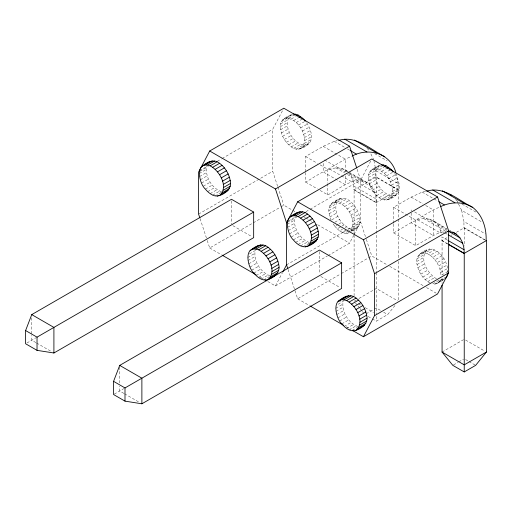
<?xml version="1.0" encoding="UTF-8"?>
<svg xmlns="http://www.w3.org/2000/svg" width="512" height="512" viewBox="0 0 512 512"><rect width="100%" height="100%" fill="white"/><g stroke="black" fill="none" stroke-linecap="round" stroke-linejoin="round"><path stroke-width="0.38" stroke-dasharray="2.56 1.92" d="M221.459 191.757C211.494 188.09 204.474 176.006 206.874 165.562M269.952 275.738C259.846 272.006 252.602 259.526 255.552 248.966M306.669 122.816C310.317 128.205 312.992 135.398 310.451 141.786C306.157 147.245 297.498 152.218 291.187 146.886C284.896 142.163 280.646 134.598 280.333 126.694C279.738 119.616 287.206 116.378 292.634 114.253M307.488 144.781C294.214 147.661 280.39 123.808 291.27 114.611M309.434 242.541C299.674 239.008 293.274 227.725 294.451 217.517L288.218 221.12M300.563 148.781C311.443 139.584 297.619 115.731 284.339 118.611M331.13 220.243C328.954 215.187 327.283 208.467 331.13 203.789C336.166 199.802 343.277 195.386 349.133 200.486C358.554 207.04 366.835 226.906 351.13 231.565M355.974 228.762C342.701 231.642 328.877 207.789 339.757 198.592M357.92 326.528C347.814 322.79 340.57 310.31 343.52 299.75M357.67 227.565L350.746 231.565C357.702 220.403 346.253 200.486 332.826 202.592M394.637 173.606C398.285 178.995 400.966 186.189 398.419 192.57C394.125 198.035 385.466 203.008 379.155 197.67C372.87 192.954 368.614 185.382 368.301 177.485C367.706 170.4 375.174 167.168 380.602 165.043M395.456 195.571C382.182 198.451 368.358 174.592 379.238 165.402M388.531 199.571C399.411 190.374 385.587 166.515 372.307 169.402M430.176 283.117C423.155 279.501 418.56 272.147 417.05 264.531C414.874 256.979 421.203 251.584 427.725 249.382C439.949 247.328 448.71 262.707 447.757 273.536M436.467 278.752C427.354 273.677 418.31 257.722 427.725 249.382M443.264 279.731L439.578 279.942L432.653 283.942C436.211 284.838 439.936 282.406 440.57 278.803M277.645 186.355L272.71 171.29L272.71 129.299L283.443 108.915M267.846 281.555L275.462 285.952L282.496 272.595M370.675 161.107L360.678 180.083L360.678 222.074L366.106 238.65M328.102 255.558L349.574 243.162L353.651 235.43M354.016 234.726L360.678 222.074L348.211 229.274M372.23 318.829L376.262 321.158L387.693 314.56L395.014 305.491M282.643 119.808L289.574 115.808M286.394 118.074L293.318 114.074M281.376 121.606L288.307 117.613M288.704 118.221L294.246 115.021M199.552 170.726L206.477 166.733M280.595 123.942L287.52 119.942M199.981 171.29L208.294 166.49M217.299 161.286L221.453 158.893M222.144 158.49L272.71 129.299M291.187 119.046L295.341 116.646M199.29 173.485L206.214 169.485M280.333 126.694L287.258 122.701M293.722 120.506L299.258 117.306M199.552 176.55L206.477 172.55M280.595 129.76L287.52 125.76M296.198 122.547L302.432 118.944M200.333 179.782L207.264 175.789M281.376 132.998L288.307 128.998M298.515 125.075L305.44 121.075M201.6 183.053L208.531 179.053M282.643 136.262L289.574 132.262M300.563 127.974L307.488 123.974M203.296 186.202L210.227 182.202M284.339 139.411L291.27 135.418M302.259 131.13L309.184 127.13M205.35 189.107L212.275 185.107M286.394 142.317L293.318 138.317M303.526 134.394L310.451 130.394M207.661 191.635L214.592 187.635M288.704 144.845L295.635 140.845M304.307 137.632L311.238 133.632M210.144 193.677L217.069 189.677M291.187 146.886L298.112 142.886M304.576 140.691L311.501 136.698M212.678 195.136L219.603 191.136M293.722 148.346L300.646 144.346M304.307 143.45L311.238 139.45M215.155 195.962L221.389 192.358M296.198 149.171L303.123 145.171M303.526 145.779L310.451 141.786M298.515 149.318L305.44 145.318M302.259 147.584L309.184 143.584M198.592 214.08L272.71 171.29M305.613 171.686L305.613 156.493L323.187 146.342L334.227 141.312L337.242 140.704M26.963 342.963L35.891 337.805M305.613 172.486L305.613 182.086C317.914 175.494 333.965 161.184 348.237 171.686M320.16 164.89L327.776 169.286L345.357 159.142L351.565 156.307M207.232 240.448L209.696 247.981L252.646 223.187M253.338 222.79L280.352 207.194M281.043 206.79L283.814 205.19L296.275 212.384M320.16 190.483L327.776 194.88C339.763 189.024 354.144 174.931 368.326 183.283C374.125 187.853 376.397 195.52 376.096 202.682L353.933 189.882C354.086 183.571 352.614 176.531 347.789 172.134M370.618 170.592L377.542 166.598M374.362 168.864L381.286 164.864M369.35 172.397L376.275 168.397M376.678 169.011L382.214 165.811M368.563 174.726L375.488 170.726M287.258 222.477L296.954 216.877M305.958 211.68L309.421 209.677M310.112 209.28L360.678 180.083L356.979 168.781M379.155 169.83L384.698 166.63M287.258 224.275L294.182 220.275M368.301 177.485L375.226 173.485M381.69 171.296L387.232 168.096M287.52 227.341L294.451 223.341M368.563 180.55L375.488 176.55M353.933 189.882L376.262 176.986L398.432 189.786L398.432 218.451M331.13 203.789L338.061 199.789M384.166 173.338L389.709 170.138M334.88 202.054L341.805 198.054M329.862 205.594L336.794 201.594M337.19 202.202L344.122 198.202M288.307 230.573L295.232 226.573M369.35 183.782L376.275 179.782M249.427 253.914L254.963 250.714M329.082 207.923L336.006 203.923M386.483 175.859L393.408 171.859M339.674 203.027L346.598 199.027M247.776 257.466L254.701 253.472M328.819 210.682L335.744 206.682M289.574 233.837L296.499 229.843M370.618 187.053L377.542 183.053M342.208 204.486L349.133 200.486M388.531 178.765L395.456 174.765M248.038 260.531L254.963 256.531M329.082 213.741L336.006 209.741M291.27 236.992L298.195 232.992M372.307 190.202L379.238 186.202M344.685 206.528L351.61 202.528M390.227 181.92L397.152 177.92M248.826 263.77L255.75 259.77M329.862 216.979L336.794 212.979M293.318 239.898L300.243 235.898M374.362 193.107L381.286 189.107M347.002 209.056L353.926 205.056M391.494 185.184L398.419 181.184M250.086 267.034L257.018 263.034M331.827 219.84L338.061 216.243M295.635 242.426L302.56 238.426M376.678 195.635L383.603 191.635M349.05 211.955L355.974 207.962M392.275 188.422L399.206 184.422M251.782 270.189L258.714 266.189M334.906 222.195L339.757 219.398M298.112 244.461L305.037 240.461M379.155 197.67L386.08 193.677M350.746 215.11L357.67 211.11M392.544 191.482L399.469 187.482M300.646 245.926L307.571 241.926M381.69 199.136L388.614 195.136M253.837 273.088L260.762 269.088M333.235 223.974L334.88 226.298L338.342 224.301M339.034 223.898L341.805 222.304M376.096 202.682L398.432 189.786M392.275 194.24L399.206 190.24M352.013 218.381L358.938 214.381M303.123 246.746L309.357 243.149M384.166 199.962L391.091 195.962M391.494 196.57L398.419 192.57M386.483 200.102L393.408 196.109M256.154 275.616L263.078 271.616M334.88 226.298L337.19 228.826L341.35 226.426M342.042 226.029L344.122 224.826M390.227 198.374L397.152 194.374M352.794 221.613L359.725 217.613M258.63 277.658L265.555 273.658M337.19 228.826L339.674 230.867L342.445 229.267M345.216 227.667L346.598 226.867M353.062 224.678L359.987 220.678M261.165 279.117L268.09 275.117M339.674 230.867L342.208 232.326L347.053 229.53M347.75 229.133L349.133 228.333M286.566 264.864L345.44 230.874M352.794 227.43L359.725 223.437M263.642 279.942L269.184 276.742M342.208 232.326L344.685 233.152L348.838 230.752M349.536 230.355L351.61 229.152M352.013 229.766L358.938 225.766M344.685 233.152L347.002 233.299L349.773 231.699M350.464 231.296L353.926 229.299M393.581 223.277L393.581 207.277L411.162 197.133L422.195 192.102L425.965 191.341M275.462 285.952L327.411 255.955M114.253 394.144L123.859 388.595M393.581 224.077L393.581 232.877C403.475 227.917 412.39 219.91 423.731 218.554C432.493 218.189 439.155 224.915 446.598 228.474M393.581 207.277L415.75 220.077L433.325 209.926L439.533 207.098M288.045 269.389L297.664 298.771L340.614 273.978M341.306 273.574L371.782 255.981L387.014 264.774M393.581 232.877L415.75 245.67L433.325 235.52L439.75 232.595L445.894 231.347M447.443 240.141L441.901 236.941L441.901 240.672L448.301 236.973M450.854 235.501L452.23 234.707M456.365 232.32L464.237 227.776L485.018 239.77M419.104 254.579L426.029 250.579M420.8 253.382L422.848 252.845L429.773 248.845M338.867 301.971L340.947 300.768M417.837 256.378L424.762 252.378M422.848 252.845L425.165 252.992L432.09 248.992M338.086 304.301L342.938 301.498M417.05 258.707L423.981 254.714M425.165 252.992L427.642 253.811L434.566 249.818M335.744 308.256L342.669 304.256M416.787 261.466L423.712 257.466M427.642 253.811L430.176 255.277L437.101 251.277M336.006 311.322L342.938 307.322M417.05 264.531L423.981 260.531M354.099 301.267L356.179 300.064M358.95 298.464L373.498 290.067M374.189 289.664L376.262 288.467L397.741 300.864M430.176 255.277L432.653 257.318L439.578 253.318M336.794 314.554L343.718 310.554M417.837 267.763L424.762 263.77M432.653 257.318L434.97 259.846L441.894 255.846M338.061 317.824L344.986 313.824M419.104 271.034L426.029 267.034M434.97 259.846L437.018 262.746L443.949 258.746M339.757 320.973L346.682 316.973M420.8 274.182L427.725 270.189M447.955 271.462L441.03 275.462L439.981 269.165L438.714 265.901L445.645 261.901M341.805 323.878L348.73 319.878M422.848 277.088L429.773 273.088M439.981 269.165L446.906 265.165M344.122 326.406L351.046 322.406M425.165 279.616L432.09 275.616M366.182 313.779L373.574 309.51M374.246 309.126L376.262 307.962L380.973 310.675M440.768 272.403L447.693 268.403M346.598 328.442L353.523 324.448M427.642 281.658L434.566 277.658M349.133 329.907L356.058 325.907M352.307 330.33L357.152 327.533M439.981 280.55L446.214 276.954M434.97 284.09L441.894 280.09M438.714 282.355L444.947 278.758M437.018 283.552L443.949 279.552M442.067 352.051L463.539 339.654M453.478 364.96L458.182 362.24M458.854 361.856L463.565 359.136M347.002 233.299L349.05 232.762M374.694 153.645L387.162 160.845M455.494 199.59L459.2 202.438M461.971 204.038L475.827 212.032M458.515 204.038L461.638 210.336L482.419 222.336M334.227 141.312L344.614 147.309M347.386 148.909L349.466 150.112M422.195 192.102L433.274 198.496M433.971 198.899L437.434 200.896M375.974 170.746L398.138 183.546L398.138 189.952L375.974 177.152L375.974 170.746L373.824 160.294M461.638 210.336L463.942 221.536L485.414 233.933M323.187 146.342L345.357 159.142L345.357 172.736M411.162 197.133L422.931 203.93M425.702 205.53L433.325 209.926L433.325 235.52L411.162 222.726L411.162 209.926M484.723 239.942L463.942 227.942L463.942 221.536M348.928 172.083L368.326 183.283M449.37 230.074L450.752 230.874M341.357 168.262L346.899 171.462M349.67 173.062L363.526 181.062M429.325 219.053L447.334 229.453M349.958 174.33L372.122 187.123M434.131 221.274L437.926 225.12L446.931 230.317M324.576 159.942L345.357 171.936M414.624 211.93L433.325 222.726M335.763 167.763L344.768 172.966M347.539 174.56L357.926 180.563M423.731 218.554L445.203 230.95M352.589 179.629L374.752 192.422M437.926 225.12L440.557 230.419L444.019 232.416M444.71 232.813L447.482 234.413M329.613 169.005L340.698 175.405M341.389 175.808L351.782 181.805M417.587 219.795L439.75 232.595M305.613 156.493L317.389 163.29M353.933 186.15L376.096 198.95M376.262 202.579L354.099 189.786L354.099 234.374M447.61 243.77L442.067 240.57L442.067 274.816M441.901 240.672L447.443 243.872M305.613 182.086L317.389 188.883M303.891 216.781L305.274 217.581M305.965 217.984L308.736 219.578M309.427 219.981L312.198 221.581M317.734 224.774L349.574 243.162M389.779 266.374L423.699 285.958M426.47 287.552L436.16 293.152M465.619 340.058L485.018 351.251M383.661 312.23L387.693 314.56M465.581 359.526L468.269 361.075M468.941 361.466L474.989 364.96M232.883 225.677L252.275 236.87M320.851 276.467L340.243 287.661M358.253 303.667L361.024 305.261M365.184 307.661L373.498 312.461M368.198 316.499L371.558 318.438M209.696 247.981L221.466 254.778M259.539 276.762L262.31 278.355M297.664 298.771L309.434 305.568M346.125 326.746L350.278 329.146M35.898 342.598L31.744 340.205L31.744 335.405M36.595 343.002L51.136 351.398M123.872 393.389L119.712 390.989L119.712 386.189M124.563 393.792L139.802 402.586M366.982 148.25L369.152 150.451M346.163 170.483L347.245 171.584M355.565 303.078L357.517 305.491M358.003 306.099L359.469 307.91M359.955 308.518L361.907 310.931M362.394 311.539L363.859 313.35M437.018 262.746L438.714 265.901M457.126 201.235L458.163 203.334M370.893 153.946L373.67 159.546M366.355 239.405L371.782 255.981M277.894 187.11L283.814 205.19M200.077 218.598L206.982 239.693M440.557 230.419L441.152 233.318M395.987 173.094L398.138 183.546M464.237 227.776L464.237 246.093M442.067 277.997L442.067 283.571M415.75 220.077L415.75 245.67M398.432 219.245L398.432 258.266M398.432 261.453L398.432 300.467M376.262 176.986L376.262 271.744M376.262 272.544L376.262 314.061M376.262 316.429L376.262 321.158M354.099 235.174L354.099 295.693M345.357 175.936L345.357 184.736L323.187 171.936L323.187 163.142M327.776 169.286L327.776 182.886M327.776 183.686L327.776 194.88M319.469 251.667L319.469 274.067M231.494 200.883L231.494 224.077M119.712 366.995L119.712 382.995M31.744 317.805L31.744 334.605"/><path stroke-width="0.77" d="M219.52 195.571C229.062 187.002 219.635 170.72 210.144 165.83C194.797 160.39 198.598 183.021 205.35 189.107C208.691 193.101 213.965 197.536 219.52 195.571C226.042 193.363 232.371 187.974 230.195 180.422C228.902 173.69 225.133 167.392 219.603 163.296C214.483 158.854 207.872 161.574 203.296 165.402M268.006 279.552C277.549 270.982 268.128 254.701 258.63 249.818C243.283 244.371 247.085 267.002 253.837 273.088C257.178 277.082 262.451 281.517 268.006 279.552C274.528 277.35 280.858 271.955 278.682 264.403C277.389 257.67 273.619 251.379 268.09 247.277C262.976 242.835 256.358 245.555 251.782 249.382M307.488 246.355C317.03 237.792 307.61 221.51 298.112 216.621C282.765 211.181 286.566 233.805 293.318 239.898C296.666 243.885 301.939 248.326 307.488 246.355C314.01 244.154 320.346 238.765 318.163 231.213C316.87 224.474 313.101 218.182 307.571 214.086C302.458 209.645 295.84 212.365 291.27 216.192M355.974 330.342C365.517 321.773 356.096 305.491 346.598 300.602C331.251 295.162 335.059 317.792 341.805 323.878C345.152 327.872 350.426 332.307 355.974 330.342C362.496 328.134 368.832 322.746 366.65 315.194C365.357 308.454 361.587 302.163 356.058 298.067C350.944 293.626 344.326 296.346 339.757 300.173M447.693 274.221L446.906 276.55L445.645 278.355M25.6 330.554L31.744 314.605L231.494 199.283L253.664 212.077L253.664 237.67L53.907 352.998L37.03 350.349L25.6 343.75L25.6 330.554L37.03 337.152L253.664 212.077M113.568 381.338L119.712 365.395L319.469 250.067L341.632 262.867L341.632 288.461L141.882 403.789L124.998 401.139L113.568 394.534L113.568 381.338L124.998 387.936L341.632 262.867M356.73 168.032L349.574 146.182L283.814 108.211L209.696 151.002L198.592 172.09L198.592 214.08L199.827 217.843M287.795 268.634L286.566 264.864L286.566 222.874L297.664 201.792L371.782 159.002L437.549 196.966L448.646 230.874L448.646 272.864L437.549 293.952L363.43 336.742L352.352 330.342M282.861 271.898L286.566 264.864M363.43 336.742L374.534 315.654L374.534 273.664L363.43 239.757L297.664 201.792M448.134 244.269L464.064 253.466L486.4 240.57L486.4 352.051L475.661 365.344L464.237 371.942L452.806 365.344L442.067 352.051L442.067 285.165M210.227 161.402L201.6 166.598M298.195 212.192L289.574 217.382M258.714 245.382L250.086 250.579M346.682 296.173L338.061 301.37M205.35 164.864L212.275 160.864M207.661 165.011L214.592 161.011M294.246 115.021L295.635 114.221L298.112 115.046L303.123 118.547L305.44 121.075M210.144 165.83L217.069 161.837M296.723 115.846L298.112 115.046M212.678 167.296L219.603 163.296M299.258 117.306L300.646 116.506M215.155 169.338L222.08 165.338M217.472 171.859L224.397 167.866M219.52 174.765L226.445 170.765M221.216 177.92L228.141 173.92M222.483 181.184L229.408 177.184M223.264 184.422L230.195 180.422M223.533 187.482L230.458 183.482M223.264 190.24L230.195 186.24M222.483 192.57L229.408 188.57M217.472 196.109L218.854 195.309M221.216 194.374L228.141 190.374M209.696 151.002L275.462 188.973L349.574 146.182M293.318 215.654L300.243 211.654M295.635 215.802L302.56 211.802M382.214 165.811L383.603 165.011L386.08 165.83L391.091 169.338L393.408 171.859M298.112 216.621L305.037 212.621M384.698 166.63L386.08 165.83M300.646 218.086L307.571 214.086M387.232 168.096L388.614 167.296M303.123 220.122L310.048 216.128M389.709 170.138L391.091 169.338M253.837 248.845L260.762 244.845M256.154 248.992L263.078 244.992M305.44 222.65L312.365 218.65M258.63 249.818L265.555 245.818M261.165 251.277L268.09 247.277M307.488 225.555L314.419 221.555M263.642 253.318L270.566 249.318M309.184 228.71L316.115 224.71M265.958 255.846L272.883 251.846M310.451 231.974L317.376 227.974M268.006 258.746L274.931 254.752M311.238 235.206L318.163 231.213M269.702 261.901L276.627 257.901M311.501 238.272L318.426 234.272M311.238 241.03L318.163 237.03M270.97 265.165L277.894 261.171M310.451 243.36L317.376 239.36M305.44 246.893L306.822 246.093M309.184 245.165L316.115 241.165M271.75 268.403L278.682 264.403M272.019 271.462L278.944 267.469M271.75 274.221L278.682 270.221M270.97 276.55L277.894 272.557M269.702 278.355L276.627 274.355M363.43 239.757L437.549 196.966M374.534 273.664L448.646 230.874M341.805 299.635L348.73 295.635M344.122 299.782L351.046 295.782M346.598 300.602L353.523 296.602M349.133 302.067L356.058 298.067M351.61 304.109L358.541 300.109M353.926 306.63L360.851 302.637M355.974 309.536L362.906 305.536M357.67 312.691L364.602 308.691M358.938 315.955L365.869 311.955M359.725 319.194L366.65 315.194M359.987 322.253L366.912 318.253M374.534 315.654L448.646 272.864M359.725 325.011L366.65 321.011M358.938 327.341L365.869 323.341M357.67 329.146L364.602 325.146M486.4 352.051L464.237 364.851L442.067 352.051M352.25 155.994C368.813 147.181 390.285 153.363 395.834 172.346M440.909 206.47C450.893 201.76 463.251 201.357 472.768 207.437C482.72 215.283 486.63 228.448 486.112 240.742M225.082 191.93L226.445 191.571M313.05 242.714L314.419 242.362M361.536 326.701L362.906 326.342M338.746 140.397C356.051 135.008 370.483 149.664 384.8 156.646M426.714 191.187C444.019 185.798 458.451 200.454 472.768 207.437M293.318 114.074L295.635 114.221M381.286 164.864L383.603 165.011M447.994 231.539C459.04 231.456 464.883 243.712 464.064 253.466M354.387 140.038L376.55 152.832M442.355 190.822L464.518 203.622M344.774 139.174L366.944 151.974M432.749 189.965L454.912 202.765M350.157 150.509L356.39 154.106M438.816 201.696L444.358 204.896M452.832 232.07L456.294 234.074M448.32 231.117L460.096 237.914M448.173 234.816L462.72 243.213M448.134 240.538L464.064 249.734M448.998 244.57L463.539 252.973M222.157 255.174L256.077 274.758M265.075 279.955L266.464 280.755M310.125 305.965L343.354 325.152M31.744 314.605L53.907 327.405L53.907 352.998M119.712 365.395L141.882 378.195L141.882 403.789M450.605 194.637L451.686 195.738M275.462 188.973L286.566 222.874M464.237 253.37L464.237 371.942M124.998 387.936L124.998 401.139M37.03 337.152L37.03 350.349"/></g></svg>
